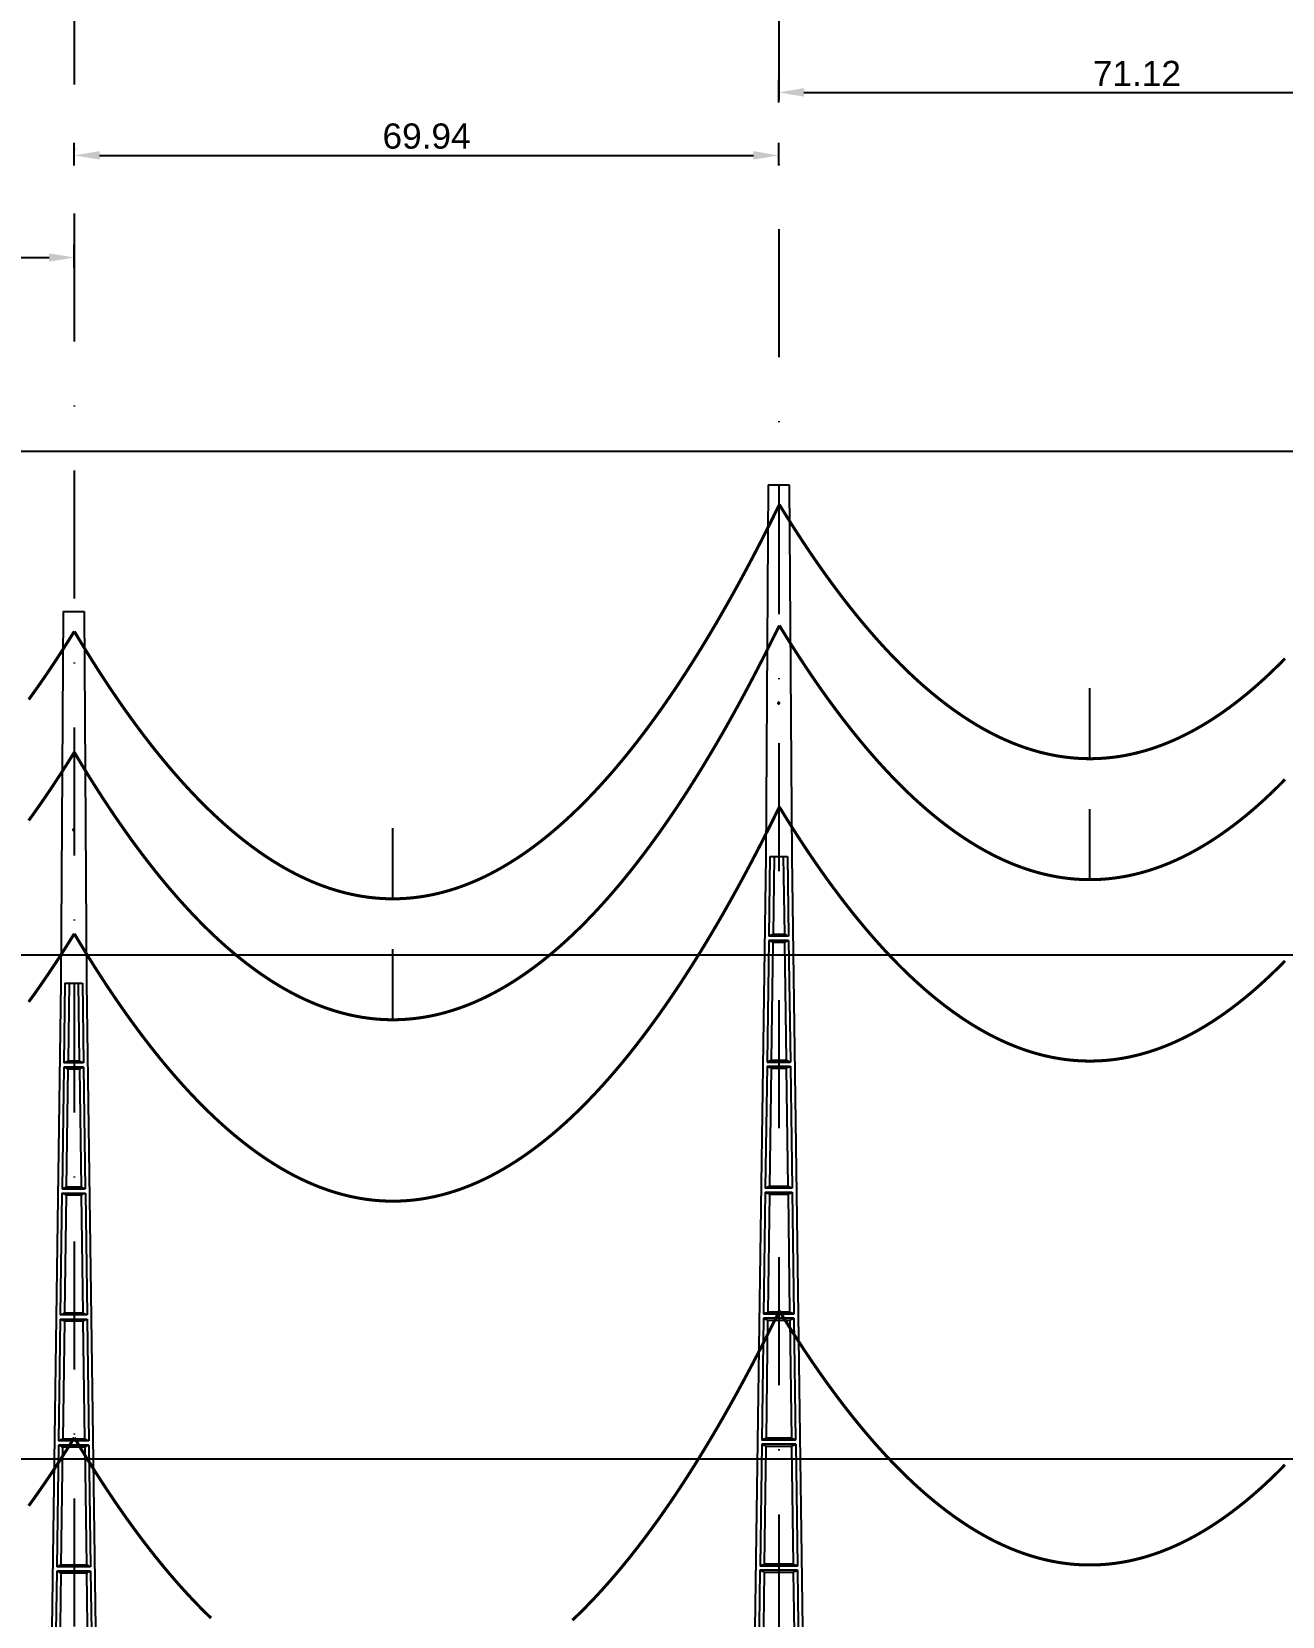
# Model space of a CAD drawing. Header units: metres. Extents: x -121 to 9872, y 3505 to 10721.
# Drawn here: x 6264.7 to 6388.8, y 6311.4 to 6468.6 of the extents above; entities that cross this region are included whole.
import ezdxf

# ---------------------------------------------------------------- set-up
doc = ezdxf.new("R2010")
doc.units = ezdxf.units.M
doc.header["$PDMODE"] = 2
doc.linetypes.add('DASHDOT', pattern=[25.4, 12.7, -6.35, 0, -6.35])
for name, color, linetype in [('CON-EOL- FO', 101, 'Continuous'), ('CON-EOL- PROJEÇÃO', 22, 'Continuous'), ('CON-EOL-CA ARBUTUS', 144, 'Continuous'), ('cotas', 7, 'Continuous'), ('GRID', 253, 'Continuous'), ('POSTE DT', 7, 'Continuous')]:
    doc.layers.add(name, color=color, linetype=linetype)
doc.styles.get("Standard").update_dxf_attribs({"font": 'arial.ttf'})
doc.dimstyles.new('ISO-25', dxfattribs={"dimtxt": 2.5, "dimasz": 2.5, "dimexe": 1.25, "dimexo": 0.625, "dimtad": 1, "dimzin": 1, "dimtxsty": 'Standard', "dimcen": 2.5, "dimaunit": 1, "dimadec": 3, "dimazin": 3, "dimtfac": 1, "dimtmove": 0, "dimatfit": 3, "dimfxlon": 1, "dimarcsym": 0})

# ---------------------------------------------------------------- blocks, each defined once
blk = doc.blocks.new('*U1')
at = {"layer": 'POSTE DT', "extrusion": (0, 1, 0)}
for p, q in [((-3.31, 378.23), (-4.05, 262)), ((-3.31, 378.23), (3.31, 378.23)), ((3.31, 378.23), (4.06, 262)), ((-4.05, 262), (-7.72, 0)), ((-4.05, 262), (-4.05, 262)), ((-2.73, 262), (-3.08, 237.05)), ((-2.73, 262), (2.75, 262)), ((-1.42, 262), (-1.77, 237.57)), ((1.43, 262), (1.77, 237.57)), ((2.75, 262), (3.1, 237.05)), ((4.06, 262), (7.72, 0)), ((-3.1, 235.74), (-3.63, 197.65)), ((3.11, 235.73), (-3.1, 235.74)), ((3.1, 237.05), (-3.08, 237.05)), ((-1.8, 235.21), (-2.32, 198.19)), ((1.8, 235.21), (2.32, 198.19)), ((3.11, 235.73), (3.65, 197.65)), ((-3.65, 196.34), (-4.19, 158.25)), ((-2.35, 195.8), (-2.87, 158.8)), ((2.35, 195.8), (2.87, 158.8)), ((3.66, 196.34), (4.2, 158.25)), ((-4.21, 156.94), (-4.74, 118.85)), ((-2.9, 156.39), (-3.42, 119.41)), ((2.91, 156.39), (3.42, 119.41)), ((4.21, 156.94), (4.75, 118.85)), ((-4.76, 117.54), (-5.29, 79.45)), ((4.77, 117.54), (-4.76, 117.54)), ((4.75, 118.85), (-4.74, 118.85)), ((-3.46, 116.98), (-3.97, 80.02)), ((3.46, 116.98), (3.98, 80.02)), ((4.77, 117.54), (5.3, 79.45)), ((5.3, 79.45), (-5.29, 79.45)), ((-5.31, 78.14), (-5.85, 40.06)), ((5.32, 78.14), (-5.31, 78.14)), ((-4.01, 77.57), (-4.53, 40.63)), ((4.01, 77.57), (4.53, 40.63)), ((5.32, 78.14), (5.85, 40.06)), ((5.85, 40.06), (-5.85, 40.06)), ((-5.86, 38.74), (-6.41, 0)), ((5.87, 38.74), (-5.86, 38.74)), ((-4.56, 38.17), (-5.1, 0)), ((4.56, 38.17), (5.1, 0)), ((5.87, 38.74), (6.41, 0)), ((-6.41, 0), (-7.72, 0)), ((-5.1, 0), (-6.41, 0)), ((5.1, 0), (-5.1, 0)), ((6.41, 0), (5.1, 0)), ((7.72, 0), (6.41, 0))]:
    blk.add_line(p, q, dxfattribs=at)
at = {"layer": 'POSTE DT', "ltscale": 3}
for points in [[(-3.65, 196.34), (3.66, 196.34)], [(-3.63, 197.65), (3.65, 197.65)], [(-4.21, 156.94), (4.21, 156.94)], [(4.2, 158.25), (-4.19, 158.25)]]:
    blk.add_lwpolyline(points, dxfattribs=at)
at = {"layer": 'POSTE DT'}
for points, knots in [([(0.25, 309.94), (0.25, 309.93), (0.25, 309.93), (0.25, 309.92), (0.25, 309.91), (0.25, 309.9), (0.25, 309.89), (0.24, 309.85), (0.22, 309.82), (0.19, 309.77), (0.16, 309.74), (0.11, 309.71), (0.08, 309.7), (0.01, 309.68), (-0.02, 309.68), (-0.08, 309.7), (-0.11, 309.71), (-0.16, 309.74), (-0.18, 309.76), (-0.21, 309.8), (-0.22, 309.82), (-0.24, 309.85), (-0.24, 309.87), (-0.25, 309.89), (-0.25, 309.9), (-0.25, 309.92), (-0.25, 309.92), (-0.25, 309.93), (-0.25, 309.94), (-0.25, 309.95), (-0.25, 309.95), (-0.25, 309.96), (-0.25, 309.97), (-0.24, 310), (-0.23, 310.02), (-0.21, 310.07), (-0.2, 310.09), (-0.15, 310.14), (-0.13, 310.15), (-0.07, 310.18), (-0.03, 310.19), (0.03, 310.19), (0.06, 310.18), (0.12, 310.16), (0.14, 310.14), (0.18, 310.11), (0.2, 310.09), (0.21, 310.06), (0.22, 310.05), (0.23, 310.04), (0.24, 310.01), (0.24, 309.99), (0.25, 309.97), (0.25, 309.96), (0.25, 309.95), (0.25, 309.94), (0.25, 309.94), (0.25, 309.94), (0.25, 309.94)], [-54.728303, -54.728303, -54.728303, -54.728303, -54.309038, -54.309038, -53.647169, -53.647169, -52.532885, -52.532885, -48.86224, -48.86224, -45.282765, -45.282765, -41.52867, -41.52867, -37.867486, -37.867486, -34.454589, -34.454589, -31.301423, -31.301423, -28.48103, -28.48103, -26.961755, -26.961755, -25.7544, -25.7544, -25.136228, -25.136228, -24.64409, -24.64409, -24.094201, -24.094201, -23.191199, -23.191199, -20.494482, -20.494482, -17.342863, -17.342863, -13.645538, -13.645538, -9.835989, -9.835989, -6.296781, -6.296781, -3.005029, -3.005029, 0, 0, 0, 1.527594, 1.527594, 3.697216, 3.697216, 4.489727, 4.489727, 5.01438, 5.01438, 5.095313, 5.095313, 5.095313, 5.095313]), ([(-3.1, 235.74), (-2.88, 235.65), (-2.67, 235.56), (-2.23, 235.39), (-2.02, 235.3), (-1.8, 235.21)], [0.055576, 0.055576, 0.055576, 0.055576, 56.767409, 56.767409, 113.50757, 113.50757, 113.50757, 113.50757]), ([(-1.77, 237.57), (-1.99, 237.49), (-2.21, 237.4), (-2.64, 237.22), (-2.86, 237.14), (-3.08, 237.05)], [0, 0, 0, 0, 56.660495, 56.660495, 113.412826, 113.412826, 113.412826, 113.412826]), ([(-1.8, 235.21), (-1.2, 235.21), (-0.6, 235.21), (0.6, 235.21), (1.2, 235.21), (1.8, 235.21)], [0, 0, 0, 0, 68.567797, 68.567797, 137.136247, 137.136247, 137.136247, 137.136247]), ([(1.77, 237.57), (1.18, 237.57), (0.59, 237.57), (-0.59, 237.57), (-1.18, 237.57), (-1.77, 237.57)], [0, 0, 0, 0, 67.306894, 67.306894, 134.614447, 134.614447, 134.614447, 134.614447]), ([(3.1, 237.05), (2.87, 237.14), (2.65, 237.23), (2.21, 237.4), (1.99, 237.49), (1.77, 237.57)], [0, 0, 0, 0, 56.738948, 56.738948, 113.38731, 113.38731, 113.38731, 113.38731]), ([(1.8, 235.21), (2.02, 235.3), (2.24, 235.38), (2.68, 235.56), (2.89, 235.65), (3.11, 235.73)], [0, 0, 0, 0, 56.845349, 56.845349, 113.599799, 113.599799, 113.599799, 113.599799]), ([(-3.65, 196.34), (-3.43, 196.25), (-3.22, 196.16), (-2.78, 195.98), (-2.57, 195.89), (-2.35, 195.8)], [0.054307, 0.054307, 0.054307, 0.054307, 63.527131, 63.527131, 127.063246, 127.063246, 127.063246, 127.063246]), ([(-2.32, 198.19), (-2.54, 198.1), (-2.76, 198.01), (-3.2, 197.83), (-3.41, 197.74), (-3.63, 197.65)], [0, 0, 0, 0, 63.412073, 63.412073, 126.777421, 126.777421, 126.777421, 126.777421]), ([(-2.35, 195.8), (-1.57, 195.8), (-0.78, 195.8), (0.79, 195.8), (1.57, 195.8), (2.35, 195.8)], [0, 0, 0, 0, 89.585713, 89.585713, 179.17191, 179.17191, 179.17191, 179.17191]), ([(2.32, 198.19), (1.55, 198.19), (0.77, 198.19), (-0.77, 198.19), (-1.55, 198.19), (-2.32, 198.19)], [0, 0, 0, 0, 88.31008, 88.31008, 176.620652, 176.620652, 176.620652, 176.620652]), ([(3.65, 197.65), (3.43, 197.74), (3.2, 197.83), (2.76, 198.01), (2.54, 198.1), (2.32, 198.19)], [0, 0, 0, 0, 63.488119, 63.488119, 126.880939, 126.880939, 126.880939, 126.880939]), ([(2.35, 195.8), (2.57, 195.89), (2.79, 195.98), (3.23, 196.16), (3.45, 196.25), (3.66, 196.34)], [0, 0, 0, 0, 63.60246, 63.60246, 127.109696, 127.109696, 127.109696, 127.109696]), ([(-2.87, 158.8), (-3.09, 158.71), (-3.31, 158.62), (-3.75, 158.43), (-3.97, 158.34), (-4.19, 158.25)], [0, 0, 0, 0, 70.301707, 70.301707, 140.590947, 140.590947, 140.590947, 140.590947]), ([(2.87, 158.8), (1.92, 158.8), (0.96, 158.8), (-0.96, 158.8), (-1.91, 158.8), (-2.87, 158.8)], [0, 0, 0, 0, 109.314454, 109.314454, 218.629264, 218.629264, 218.629264, 218.629264]), ([(4.2, 158.25), (3.98, 158.34), (3.76, 158.44), (3.31, 158.62), (3.09, 158.71), (2.87, 158.8)], [0, 0, 0, 0, 70.379198, 70.379198, 140.659718, 140.659718, 140.659718, 140.659718]), ([(-4.21, 156.94), (-3.99, 156.85), (-3.77, 156.75), (-3.34, 156.57), (-3.12, 156.48), (-2.9, 156.39)], [0.053423, 0.053423, 0.053423, 0.053423, 70.429742, 70.429742, 140.90167, 140.90167, 140.90167, 140.90167]), ([(-2.9, 156.39), (-1.94, 156.39), (-0.97, 156.39), (0.97, 156.39), (1.94, 156.39), (2.91, 156.39)], [0, 0, 0, 0, 110.60219, 110.60219, 221.20473, 221.20473, 221.20473, 221.20473]), ([(2.91, 156.39), (3.12, 156.48), (3.34, 156.57), (3.78, 156.75), (4, 156.85), (4.21, 156.94)], [0, 0, 0, 0, 70.506649, 70.506649, 140.914701, 140.914701, 140.914701, 140.914701]), ([(-3.42, 119.41), (-3.64, 119.32), (-3.86, 119.23), (-4.3, 119.04), (-4.52, 118.95), (-4.74, 118.85)], [0, 0, 0, 0, 77.299547, 77.299547, 154.618634, 154.618634, 154.618634, 154.618634]), ([(3.42, 119.41), (2.28, 119.41), (1.14, 119.41), (-1.14, 119.41), (-2.28, 119.41), (-3.42, 119.41)], [0, 0, 0, 0, 130.319901, 130.319901, 260.640046, 260.640046, 260.640046, 260.640046]), ([(4.75, 118.85), (4.53, 118.95), (4.31, 119.04), (3.87, 119.23), (3.64, 119.32), (3.42, 119.41)], [0, 0, 0, 0, 77.381597, 77.381597, 154.66183, 154.66183, 154.66183, 154.66183]), ([(-4.76, 117.54), (-4.54, 117.45), (-4.32, 117.35), (-3.89, 117.17), (-3.67, 117.07), (-3.46, 116.98)], [0.052784, 0.052784, 0.052784, 0.052784, 77.438432, 77.438432, 154.950301, 154.950301, 154.950301, 154.950301]), ([(-3.46, 116.98), (-2.3, 116.98), (-1.15, 116.98), (1.15, 116.98), (2.31, 116.98), (3.46, 116.98)], [0, 0, 0, 0, 131.617604, 131.617604, 263.235447, 263.235447, 263.235447, 263.235447]), ([(3.46, 116.98), (3.68, 117.07), (3.89, 117.17), (4.33, 117.35), (4.55, 117.45), (4.77, 117.54)], [0, 0, 0, 0, 77.520013, 77.520013, 154.938747, 154.938747, 154.938747, 154.938747]), ([(-3.97, 80.02), (-4.19, 79.93), (-4.41, 79.83), (-4.85, 79.64), (-5.07, 79.55), (-5.29, 79.45)], [0, 0, 0, 0, 84.379671, 84.379671, 168.809376, 168.809376, 168.809376, 168.809376]), ([(3.98, 80.02), (2.65, 80.02), (1.33, 80.02), (-1.32, 80.02), (-2.65, 80.02), (-3.97, 80.02)], [0, 0, 0, 0, 151.326157, 151.326157, 302.652465, 302.652465, 302.652465, 302.652465]), ([(5.3, 79.45), (5.08, 79.55), (4.86, 79.64), (4.42, 79.83), (4.2, 79.93), (3.98, 80.02)], [0, 0, 0, 0, 84.46863, 84.46863, 168.833721, 168.833721, 168.833721, 168.833721]), ([(-5.31, 78.14), (-5.09, 78.05), (-4.88, 77.95), (-4.44, 77.76), (-4.23, 77.67), (-4.01, 77.57)], [0.052308, 0.052308, 0.052308, 0.052308, 84.527725, 84.527725, 169.158824, 169.158824, 169.158824, 169.158824]), ([(-4.01, 77.57), (-2.67, 77.57), (-1.34, 77.57), (1.34, 77.57), (2.67, 77.57), (4.01, 77.57)], [0, 0, 0, 0, 152.632212, 152.632212, 305.264569, 305.264569, 305.264569, 305.264569]), ([(4.01, 77.57), (4.23, 77.67), (4.45, 77.76), (4.88, 77.95), (5.1, 78.05), (5.32, 78.14)], [0, 0, 0, 0, 84.616316, 84.616316, 169.129178, 169.129178, 169.129178, 169.129178]), ([(-4.53, 40.63), (-4.75, 40.53), (-4.97, 40.44), (-5.41, 40.25), (-5.63, 40.15), (-5.85, 40.06)], [0, 0, 0, 0, 91.523648, 91.523648, 183.126775, 183.126775, 183.126775, 183.126775]), ([(4.53, 40.63), (3.02, 40.63), (1.51, 40.63), (-1.51, 40.63), (-3.02, 40.63), (-4.53, 40.63)], [0, 0, 0, 0, 172.33304, 172.33304, 344.666151, 344.666151, 344.666151, 344.666151]), ([(5.85, 40.06), (5.63, 40.15), (5.41, 40.25), (4.97, 40.44), (4.75, 40.53), (4.53, 40.63)], [0, 0, 0, 0, 91.621326, 91.621326, 183.137324, 183.137324, 183.137324, 183.137324]), ([(-5.86, 38.74), (-5.65, 38.65), (-5.43, 38.55), (-5, 38.36), (-4.78, 38.26), (-4.56, 38.17)], [0.026524, 0.026524, 0.026524, 0.026524, 91.679563, 91.679563, 183.466041, 183.466041, 183.466041, 183.466041]), ([(-4.56, 38.17), (-3.04, 38.17), (-1.52, 38.17), (1.52, 38.17), (3.04, 38.17), (4.56, 38.17)], [0, 0, 0, 0, 173.646192, 173.646192, 347.292451, 347.292451, 347.292451, 347.292451]), ([(4.56, 38.17), (4.78, 38.26), (5, 38.36), (5.43, 38.55), (5.65, 38.65), (5.87, 38.74)], [0, 0, 0, 0, 91.776928, 91.776928, 183.448614, 183.448614, 183.448614, 183.448614])]:
    blk.add_open_spline(points, degree=3, knots=knots, dxfattribs=at)
blk = doc.blocks.new('*D389')
at = {"layer": 'cotas', "color": 0, "lineweight": -2, "transparency": 16777216}
for p, q in [((6198.91, 6445.18), (6198.91, 6447.43)), ((6268.91, 6445.18), (6268.91, 6447.43)), ((6201.41, 6446.18), (6266.41, 6446.18))]:
    blk.add_line(p, q, dxfattribs=at)
at = {"layer": 'cotas', "color": 0, "transparency": 16777216}
for points in [[(6201.41, 6446.59), (6201.41, 6445.76), (6198.91, 6446.18)], [(6266.41, 6446.59), (6266.41, 6445.76), (6268.91, 6446.18)]]:
    blk.add_solid(points, dxfattribs=at)
at = {"layer": 'Defpoints', "color": 0, "transparency": 16777216}
for p in [(6268.91, 6446.18), (6198.91, 6428.27), (6268.91, 6411.08)]:
    blk.add_point(p, dxfattribs=at)
at = {"layer": 'cotas', "color": 0, "transparency": 16777216, "insert": (6233.91, 6448.08), "char_height": 2.5, "attachment_point": 5}
blk.add_mtext('70.00', dxfattribs=at)
blk = doc.blocks.new('*D390')
at = {"layer": 'cotas', "color": 0, "lineweight": -2, "transparency": 16777216}
for p, q in [((6268.91, 6455.31), (6268.91, 6457.56)), ((6338.84, 6455.31), (6338.84, 6457.56)), ((6271.41, 6456.31), (6336.34, 6456.31))]:
    blk.add_line(p, q, dxfattribs=at)
at = {"layer": 'cotas', "color": 0, "transparency": 16777216}
for points in [[(6271.41, 6456.73), (6271.41, 6455.89), (6268.91, 6456.31)], [(6336.34, 6456.73), (6336.34, 6455.89), (6338.84, 6456.31)]]:
    blk.add_solid(points, dxfattribs=at)
at = {"layer": 'Defpoints', "color": 0, "transparency": 16777216}
for p in [(6338.84, 6456.31), (6338.84, 6434.06), (6268.91, 6411.08)]:
    blk.add_point(p, dxfattribs=at)
at = {"layer": 'cotas', "color": 0, "transparency": 16777216, "insert": (6303.88, 6458.21), "char_height": 2.5, "attachment_point": 5}
blk.add_mtext('69.94', dxfattribs=at)
blk = doc.blocks.new('*D391')
at = {"layer": 'cotas', "color": 0, "lineweight": -2, "transparency": 16777216}
for p, q in [((6338.84, 6461.56), (6338.84, 6463.81)), ((6409.97, 6461.56), (6409.97, 6463.81)), ((6341.34, 6462.56), (6407.47, 6462.56))]:
    blk.add_line(p, q, dxfattribs=at)
at = {"layer": 'cotas', "color": 0, "transparency": 16777216}
for points in [[(6341.34, 6462.98), (6341.34, 6462.14), (6338.84, 6462.56)], [(6407.47, 6462.98), (6407.47, 6462.14), (6409.97, 6462.56)]]:
    blk.add_solid(points, dxfattribs=at)
at = {"layer": 'Defpoints', "color": 0, "transparency": 16777216}
for p in [(6409.97, 6462.56), (6409.97, 6441.45), (6338.84, 6434.06)]:
    blk.add_point(p, dxfattribs=at)
at = {"layer": 'cotas', "color": 0, "transparency": 16777216, "insert": (6374.41, 6464.44), "char_height": 2.5, "attachment_point": 5}
blk.add_mtext('71.12', dxfattribs=at)

msp = doc.modelspace()

# ---------------------------------------------------------------- linework, layer by layer
at = {"layer": 'CON-EOL- FO', "const_width": 0.3}
for points in [[(6268.908, 6379.083), (6269.257, 6378.501), (6269.605, 6377.925), (6269.953, 6377.355), (6270.301, 6376.792), (6270.65, 6376.235), (6270.998, 6375.685), (6271.346, 6375.142), (6271.694, 6374.605), (6272.043, 6374.074), (6272.391, 6373.55), (6272.739, 6373.033), (6273.087, 6372.522), (6273.436, 6372.017), (6273.784, 6371.519), (6274.132, 6371.027), (6274.48, 6370.542), (6274.829, 6370.064), (6275.177, 6369.592), (6275.525, 6369.126), (6275.874, 6368.667), (6276.222, 6368.214), (6276.57, 6367.768), (6276.918, 6367.328), (6277.267, 6366.895), (6277.615, 6366.468), (6277.963, 6366.047), (6278.311, 6365.634), (6278.66, 6365.226), (6279.008, 6364.825), (6279.356, 6364.431), (6279.704, 6364.043), (6280.053, 6363.661), (6280.401, 6363.286), (6280.749, 6362.917), (6281.097, 6362.555), (6281.446, 6362.199), (6281.794, 6361.85), (6282.142, 6361.507), (6282.49, 6361.171), (6282.839, 6360.841), (6283.187, 6360.517), (6283.535, 6360.2), (6283.883, 6359.89), (6284.232, 6359.585), (6284.58, 6359.288), (6284.928, 6358.996), (6285.276, 6358.712), (6285.625, 6358.433), (6285.973, 6358.161), (6286.321, 6357.896), (6286.67, 6357.637), (6287.018, 6357.384), (6287.366, 6357.138), (6287.714, 6356.898), (6288.063, 6356.665), (6288.411, 6356.438), (6288.759, 6356.218), (6289.107, 6356.004), (6289.456, 6355.796), (6289.804, 6355.595), (6290.152, 6355.4), (6290.5, 6355.212), (6290.849, 6355.03), (6291.197, 6354.855), (6291.545, 6354.686), (6291.893, 6354.523), (6292.242, 6354.367), (6292.59, 6354.217), (6292.938, 6354.074), (6293.286, 6353.937), (6293.635, 6353.807), (6293.983, 6353.683), (6294.331, 6353.565), (6294.679, 6353.454), (6295.028, 6353.349), (6295.376, 6353.251), (6295.724, 6353.159), (6296.073, 6353.073), (6296.421, 6352.994), (6296.769, 6352.922), (6297.117, 6352.856), (6297.466, 6352.796), (6297.814, 6352.742), (6298.162, 6352.695), (6298.51, 6352.655), (6298.859, 6352.621), (6299.207, 6352.593), (6299.555, 6352.572), (6299.903, 6352.557), (6300.252, 6352.549), (6300.6, 6352.547), (6300.948, 6352.551), (6301.296, 6352.562), (6301.645, 6352.579), (6301.993, 6352.603), (6302.341, 6352.633), (6302.689, 6352.67), (6303.038, 6352.713), (6303.386, 6352.762), (6303.734, 6352.818), (6304.082, 6352.88), (6304.431, 6352.949), (6304.779, 6353.024), (6305.127, 6353.105), (6305.475, 6353.193), (6305.824, 6353.288), (6306.172, 6353.388), (6306.52, 6353.496), (6306.869, 6353.609), (6307.217, 6353.729), (6307.565, 6353.856), (6307.913, 6353.989), (6308.262, 6354.128), (6308.61, 6354.274), (6308.958, 6354.426), (6309.306, 6354.584), (6309.655, 6354.749), (6310.003, 6354.921), (6310.351, 6355.099), (6310.699, 6355.283), (6311.048, 6355.474), (6311.396, 6355.671), (6311.744, 6355.875), (6312.092, 6356.085), (6312.441, 6356.301), (6312.789, 6356.524), (6313.137, 6356.753), (6313.485, 6356.989), (6313.834, 6357.231), (6314.182, 6357.48), (6314.53, 6357.735), (6314.878, 6357.997), (6315.227, 6358.265), (6315.575, 6358.539), (6315.923, 6358.82), (6316.272, 6359.107), (6316.62, 6359.401), (6316.968, 6359.701), (6317.316, 6360.008), (6317.665, 6360.321), (6318.013, 6360.64), (6318.361, 6360.966), (6318.709, 6361.299), (6319.058, 6361.637), (6319.406, 6361.983), (6319.754, 6362.334), (6320.102, 6362.693), (6320.451, 6363.057), (6320.799, 6363.429), (6321.147, 6363.806), (6321.495, 6364.19), (6321.844, 6364.581), (6322.192, 6364.978), (6322.54, 6365.381), (6322.888, 6365.791), (6323.237, 6366.207), (6323.585, 6366.63), (6323.933, 6367.059), (6324.281, 6367.495), (6324.63, 6367.938), (6324.978, 6368.386), (6325.326, 6368.841), (6325.674, 6369.303), (6326.023, 6369.771), (6326.371, 6370.246), (6326.719, 6370.727), (6327.068, 6371.215), (6327.416, 6371.709), (6327.764, 6372.209), (6328.112, 6372.716), (6328.461, 6373.23), (6328.809, 6373.75), (6329.157, 6374.276), (6329.505, 6374.809), (6329.854, 6375.349), (6330.202, 6375.895), (6330.55, 6376.447), (6330.898, 6377.006), (6331.247, 6377.572), (6331.595, 6378.144), (6331.943, 6378.723), (6332.291, 6379.308), (6332.64, 6379.899), (6332.988, 6380.497), (6333.336, 6381.102), (6333.684, 6381.713), (6334.033, 6382.331), (6334.381, 6382.955), (6334.729, 6383.585), (6335.077, 6384.223), (6335.426, 6384.866), (6335.774, 6385.517), (6336.122, 6386.173), (6336.471, 6386.837), (6336.819, 6387.507), (6337.167, 6388.183), (6337.515, 6388.866), (6337.864, 6389.555), (6338.212, 6390.251), (6338.56, 6390.954), (6338.908, 6391.663)], [(6338.908, 6391.663), (6339.262, 6391.087), (6339.615, 6390.517), (6339.969, 6389.955), (6340.322, 6389.398), (6340.676, 6388.849), (6341.03, 6388.306), (6341.383, 6387.77), (6341.737, 6387.241), (6342.09, 6386.718), (6342.444, 6386.202), (6342.797, 6385.693), (6343.151, 6385.19), (6343.504, 6384.694), (6343.858, 6384.205), (6344.211, 6383.723), (6344.565, 6383.247), (6344.918, 6382.777), (6345.272, 6382.315), (6345.625, 6381.859), (6345.979, 6381.41), (6346.333, 6380.967), (6346.686, 6380.531), (6347.04, 6380.102), (6347.393, 6379.68), (6347.747, 6379.264), (6348.1, 6378.855), (6348.454, 6378.452), (6348.807, 6378.056), (6349.161, 6377.667), (6349.514, 6377.284), (6349.868, 6376.909), (6350.221, 6376.539), (6350.575, 6376.177), (6350.928, 6375.821), (6351.282, 6375.471), (6351.635, 6375.129), (6351.989, 6374.793), (6352.343, 6374.463), (6352.696, 6374.141), (6353.05, 6373.825), (6353.403, 6373.515), (6353.757, 6373.212), (6354.11, 6372.916), (6354.464, 6372.627), (6354.817, 6372.344), (6355.171, 6372.068), (6355.524, 6371.798), (6355.878, 6371.535), (6356.231, 6371.279), (6356.585, 6371.029), (6356.938, 6370.786), (6357.292, 6370.55), (6357.646, 6370.32), (6357.999, 6370.097), (6358.353, 6369.88), (6358.706, 6369.67), (6359.06, 6369.467), (6359.413, 6369.27), (6359.767, 6369.08), (6360.12, 6368.897), (6360.474, 6368.72), (6360.827, 6368.55), (6361.181, 6368.386), (6361.534, 6368.229), (6361.888, 6368.079), (6362.241, 6367.936), (6362.595, 6367.799), (6362.949, 6367.668), (6363.302, 6367.544), (6363.656, 6367.427), (6364.009, 6367.317), (6364.363, 6367.213), (6364.716, 6367.115), (6365.07, 6367.025), (6365.423, 6366.941), (6365.777, 6366.863), (6366.13, 6366.792), (6366.484, 6366.728), (6366.837, 6366.67), (6367.191, 6366.62), (6367.544, 6366.575), (6367.898, 6366.537), (6368.252, 6366.506), (6368.605, 6366.482), (6368.959, 6366.464), (6369.312, 6366.453), (6369.666, 6366.448), (6370.019, 6366.45), (6370.373, 6366.458), (6370.726, 6366.474), (6371.08, 6366.495), (6371.433, 6366.524), (6371.787, 6366.559), (6372.14, 6366.601), (6372.494, 6366.649), (6372.847, 6366.704), (6373.201, 6366.765), (6373.554, 6366.833), (6373.908, 6366.908), (6374.262, 6366.99), (6374.615, 6367.078), (6374.969, 6367.172), (6375.322, 6367.273), (6375.676, 6367.381), (6376.029, 6367.496), (6376.383, 6367.617), (6376.736, 6367.744), (6377.09, 6367.879), (6377.443, 6368.02), (6377.797, 6368.167), (6378.15, 6368.322), (6378.504, 6368.482), (6378.857, 6368.65), (6379.211, 6368.824), (6379.565, 6369.005), (6379.918, 6369.192), (6380.272, 6369.386), (6380.625, 6369.586), (6380.979, 6369.794), (6381.332, 6370.007), (6381.686, 6370.228), (6382.039, 6370.455), (6382.393, 6370.689), (6382.746, 6370.929), (6383.1, 6371.176), (6383.453, 6371.43), (6383.807, 6371.69), (6384.16, 6371.957), (6384.514, 6372.23), (6384.868, 6372.511), (6385.221, 6372.797), (6385.575, 6373.091), (6385.928, 6373.391), (6386.282, 6373.698), (6386.635, 6374.011), (6386.989, 6374.331), (6387.342, 6374.658), (6387.696, 6374.991), (6388.049, 6375.331), (6388.403, 6375.677), (6388.756, 6376.031), (6389.11, 6376.391)], [(6264.381, 6372.317), (6264.729, 6372.798), (6265.077, 6373.286), (6265.426, 6373.781), (6265.774, 6374.282), (6266.122, 6374.789), (6266.471, 6375.303), (6266.819, 6375.824), (6267.167, 6376.351), (6267.515, 6376.884), (6267.864, 6377.424), (6268.212, 6377.971), (6268.56, 6378.524), (6268.908, 6379.083)]]:
    msp.add_lwpolyline(points, dxfattribs=at)
at = {"layer": 'CON-EOL- PROJEÇÃO', "lineweight": 30, "const_width": 0.3}
for points in [[(6318.361, 6310.966), (6318.709, 6311.299), (6319.058, 6311.637), (6319.406, 6311.983), (6319.754, 6312.334), (6320.102, 6312.693), (6320.451, 6313.057), (6320.799, 6313.429), (6321.147, 6313.806), (6321.495, 6314.19), (6321.844, 6314.581), (6322.192, 6314.978), (6322.54, 6315.381), (6322.888, 6315.791), (6323.237, 6316.207), (6323.585, 6316.63), (6323.933, 6317.059), (6324.281, 6317.495), (6324.63, 6317.938), (6324.978, 6318.386), (6325.326, 6318.841), (6325.674, 6319.303), (6326.023, 6319.771), (6326.371, 6320.246), (6326.719, 6320.727), (6327.068, 6321.215), (6327.416, 6321.709), (6327.764, 6322.209), (6328.112, 6322.716), (6328.461, 6323.23), (6328.809, 6323.75), (6329.157, 6324.276), (6329.505, 6324.809), (6329.854, 6325.349), (6330.202, 6325.895), (6330.55, 6326.447), (6330.898, 6327.006), (6331.247, 6327.572), (6331.595, 6328.144), (6331.943, 6328.723), (6332.291, 6329.308), (6332.64, 6329.899), (6332.988, 6330.497), (6333.336, 6331.102), (6333.684, 6331.713), (6334.033, 6332.331), (6334.381, 6332.955), (6334.729, 6333.585), (6335.077, 6334.223), (6335.426, 6334.866), (6335.774, 6335.517), (6336.122, 6336.173), (6336.471, 6336.837), (6336.819, 6337.507), (6337.167, 6338.183), (6337.515, 6338.866), (6337.864, 6339.555), (6338.212, 6340.251), (6338.56, 6340.954), (6338.908, 6341.663)], [(6338.908, 6341.663), (6339.262, 6341.087), (6339.615, 6340.517), (6339.969, 6339.955), (6340.322, 6339.398), (6340.676, 6338.849), (6341.03, 6338.306), (6341.383, 6337.77), (6341.737, 6337.241), (6342.09, 6336.718), (6342.444, 6336.202), (6342.797, 6335.693), (6343.151, 6335.19), (6343.504, 6334.694), (6343.858, 6334.205), (6344.211, 6333.723), (6344.565, 6333.247), (6344.918, 6332.777), (6345.272, 6332.315), (6345.625, 6331.859), (6345.979, 6331.41), (6346.333, 6330.967), (6346.686, 6330.531), (6347.04, 6330.102), (6347.393, 6329.68), (6347.747, 6329.264), (6348.1, 6328.855), (6348.454, 6328.452), (6348.807, 6328.056), (6349.161, 6327.667), (6349.514, 6327.284), (6349.868, 6326.909), (6350.221, 6326.539), (6350.575, 6326.177), (6350.928, 6325.821), (6351.282, 6325.471), (6351.635, 6325.129), (6351.989, 6324.793), (6352.343, 6324.463), (6352.696, 6324.141), (6353.05, 6323.825), (6353.403, 6323.515), (6353.757, 6323.212), (6354.11, 6322.916), (6354.464, 6322.627), (6354.817, 6322.344), (6355.171, 6322.068), (6355.524, 6321.798), (6355.878, 6321.535), (6356.231, 6321.279), (6356.585, 6321.029), (6356.938, 6320.786), (6357.292, 6320.55), (6357.646, 6320.32), (6357.999, 6320.097), (6358.353, 6319.88), (6358.706, 6319.67), (6359.06, 6319.467), (6359.413, 6319.27), (6359.767, 6319.08), (6360.12, 6318.897), (6360.474, 6318.72), (6360.827, 6318.55), (6361.181, 6318.386), (6361.534, 6318.229), (6361.888, 6318.079), (6362.241, 6317.936), (6362.595, 6317.798), (6362.949, 6317.668), (6363.302, 6317.544), (6363.656, 6317.427), (6364.009, 6317.317), (6364.363, 6317.213), (6364.716, 6317.115), (6365.07, 6317.025), (6365.423, 6316.941), (6365.777, 6316.863), (6366.13, 6316.792), (6366.484, 6316.728), (6366.837, 6316.67), (6367.191, 6316.62), (6367.544, 6316.575), (6367.898, 6316.537), (6368.252, 6316.506), (6368.605, 6316.482), (6368.959, 6316.464), (6369.312, 6316.453), (6369.666, 6316.448), (6370.019, 6316.45), (6370.373, 6316.458), (6370.726, 6316.474), (6371.08, 6316.495), (6371.433, 6316.524), (6371.787, 6316.559), (6372.14, 6316.601), (6372.494, 6316.649), (6372.847, 6316.704), (6373.201, 6316.765), (6373.554, 6316.833), (6373.908, 6316.908), (6374.262, 6316.99), (6374.615, 6317.078), (6374.969, 6317.172), (6375.322, 6317.273), (6375.676, 6317.381), (6376.029, 6317.496), (6376.383, 6317.617), (6376.736, 6317.744), (6377.09, 6317.879), (6377.443, 6318.02), (6377.797, 6318.167), (6378.15, 6318.322), (6378.504, 6318.482), (6378.857, 6318.65), (6379.211, 6318.824), (6379.565, 6319.005), (6379.918, 6319.192), (6380.272, 6319.386), (6380.625, 6319.586), (6380.979, 6319.794), (6381.332, 6320.007), (6381.686, 6320.228), (6382.039, 6320.455), (6382.393, 6320.689), (6382.746, 6320.929), (6383.1, 6321.176), (6383.453, 6321.43), (6383.807, 6321.69), (6384.16, 6321.957), (6384.514, 6322.23), (6384.868, 6322.51), (6385.221, 6322.797), (6385.575, 6323.091), (6385.928, 6323.391), (6386.282, 6323.698), (6386.635, 6324.011), (6386.989, 6324.331), (6387.342, 6324.658), (6387.696, 6324.991), (6388.049, 6325.331), (6388.403, 6325.677), (6388.756, 6326.031), (6389.11, 6326.391)], [(6264.381, 6322.317), (6264.729, 6322.798), (6265.077, 6323.286), (6265.426, 6323.781), (6265.774, 6324.282), (6266.122, 6324.789), (6266.471, 6325.303), (6266.819, 6325.824), (6267.167, 6326.351), (6267.515, 6326.884), (6267.864, 6327.424), (6268.212, 6327.971), (6268.56, 6328.524), (6268.908, 6329.083)], [(6268.908, 6329.083), (6269.257, 6328.501), (6269.605, 6327.925), (6269.953, 6327.355), (6270.301, 6326.792), (6270.65, 6326.235), (6270.998, 6325.685), (6271.346, 6325.142), (6271.694, 6324.605), (6272.043, 6324.074), (6272.391, 6323.55), (6272.739, 6323.033), (6273.087, 6322.522), (6273.436, 6322.017), (6273.784, 6321.519), (6274.132, 6321.027), (6274.48, 6320.542), (6274.829, 6320.064), (6275.177, 6319.592), (6275.525, 6319.126), (6275.874, 6318.667), (6276.222, 6318.214), (6276.57, 6317.768), (6276.918, 6317.328), (6277.267, 6316.895), (6277.615, 6316.468), (6277.963, 6316.047), (6278.311, 6315.634), (6278.66, 6315.226), (6279.008, 6314.825), (6279.356, 6314.431), (6279.704, 6314.043), (6280.053, 6313.661), (6280.401, 6313.286), (6280.749, 6312.917), (6281.097, 6312.555), (6281.446, 6312.199), (6281.794, 6311.85), (6282.142, 6311.507), (6282.49, 6311.171)]]:
    msp.add_lwpolyline(points, dxfattribs=at)
at = {"layer": 'CON-EOL-CA ARBUTUS'}
for p, q in [((6369.738, 6396.448), (6369.738, 6403.448)), ((6369.738, 6384.448), (6369.738, 6391.448)), ((6300.533, 6382.547), (6300.533, 6389.547)), ((6300.533, 6370.547), (6300.533, 6377.547))]:
    msp.add_line(p, q, dxfattribs=at)
at = {"layer": 'CON-EOL-CA ARBUTUS', "const_width": 0.3}
for points in [[(6268.908, 6409.083), (6269.257, 6408.501), (6269.605, 6407.925), (6269.953, 6407.355), (6270.301, 6406.792), (6270.65, 6406.235), (6270.998, 6405.685), (6271.346, 6405.142), (6271.694, 6404.605), (6272.043, 6404.074), (6272.391, 6403.55), (6272.739, 6403.033), (6273.087, 6402.522), (6273.436, 6402.017), (6273.784, 6401.519), (6274.132, 6401.027), (6274.48, 6400.542), (6274.829, 6400.064), (6275.177, 6399.592), (6275.525, 6399.126), (6275.874, 6398.667), (6276.222, 6398.214), (6276.57, 6397.768), (6276.918, 6397.328), (6277.267, 6396.895), (6277.615, 6396.468), (6277.963, 6396.047), (6278.311, 6395.634), (6278.66, 6395.226), (6279.008, 6394.825), (6279.356, 6394.431), (6279.704, 6394.043), (6280.053, 6393.661), (6280.401, 6393.286), (6280.749, 6392.917), (6281.097, 6392.555), (6281.446, 6392.199), (6281.794, 6391.85), (6282.142, 6391.507), (6282.49, 6391.171), (6282.839, 6390.841), (6283.187, 6390.517), (6283.535, 6390.2), (6283.883, 6389.89), (6284.232, 6389.585), (6284.58, 6389.288), (6284.928, 6388.996), (6285.276, 6388.712), (6285.625, 6388.433), (6285.973, 6388.161), (6286.321, 6387.896), (6286.67, 6387.637), (6287.018, 6387.384), (6287.366, 6387.138), (6287.714, 6386.898), (6288.063, 6386.665), (6288.411, 6386.438), (6288.759, 6386.218), (6289.107, 6386.004), (6289.456, 6385.796), (6289.804, 6385.595), (6290.152, 6385.4), (6290.5, 6385.212), (6290.849, 6385.03), (6291.197, 6384.855), (6291.545, 6384.686), (6291.893, 6384.523), (6292.242, 6384.367), (6292.59, 6384.217), (6292.938, 6384.074), (6293.286, 6383.937), (6293.635, 6383.807), (6293.983, 6383.683), (6294.331, 6383.565), (6294.679, 6383.454), (6295.028, 6383.349), (6295.376, 6383.251), (6295.724, 6383.159), (6296.073, 6383.073), (6296.421, 6382.994), (6296.769, 6382.922), (6297.117, 6382.856), (6297.466, 6382.796), (6297.814, 6382.742), (6298.162, 6382.695), (6298.51, 6382.655), (6298.859, 6382.621), (6299.207, 6382.593), (6299.555, 6382.572), (6299.903, 6382.557), (6300.252, 6382.549), (6300.6, 6382.547), (6300.948, 6382.551), (6301.296, 6382.562), (6301.645, 6382.579), (6301.993, 6382.603), (6302.341, 6382.633), (6302.689, 6382.67), (6303.038, 6382.713), (6303.386, 6382.762), (6303.734, 6382.818), (6304.082, 6382.88), (6304.431, 6382.949), (6304.779, 6383.024), (6305.127, 6383.105), (6305.475, 6383.193), (6305.824, 6383.288), (6306.172, 6383.388), (6306.52, 6383.496), (6306.869, 6383.609), (6307.217, 6383.729), (6307.565, 6383.856), (6307.913, 6383.989), (6308.262, 6384.128), (6308.61, 6384.274), (6308.958, 6384.426), (6309.306, 6384.584), (6309.655, 6384.749), (6310.003, 6384.921), (6310.351, 6385.099), (6310.699, 6385.283), (6311.048, 6385.474), (6311.396, 6385.671), (6311.744, 6385.875), (6312.092, 6386.085), (6312.441, 6386.301), (6312.789, 6386.524), (6313.137, 6386.753), (6313.485, 6386.989), (6313.834, 6387.231), (6314.182, 6387.48), (6314.53, 6387.735), (6314.878, 6387.997), (6315.227, 6388.265), (6315.575, 6388.539), (6315.923, 6388.82), (6316.272, 6389.107), (6316.62, 6389.401), (6316.968, 6389.701), (6317.316, 6390.008), (6317.665, 6390.321), (6318.013, 6390.64), (6318.361, 6390.966), (6318.709, 6391.299), (6319.058, 6391.637), (6319.406, 6391.983), (6319.754, 6392.334), (6320.102, 6392.693), (6320.451, 6393.057), (6320.799, 6393.429), (6321.147, 6393.806), (6321.495, 6394.19), (6321.844, 6394.581), (6322.192, 6394.978), (6322.54, 6395.381), (6322.888, 6395.791), (6323.237, 6396.207), (6323.585, 6396.63), (6323.933, 6397.059), (6324.281, 6397.495), (6324.63, 6397.938), (6324.978, 6398.386), (6325.326, 6398.841), (6325.674, 6399.303), (6326.023, 6399.771), (6326.371, 6400.246), (6326.719, 6400.727), (6327.068, 6401.215), (6327.416, 6401.709), (6327.764, 6402.209), (6328.112, 6402.716), (6328.461, 6403.23), (6328.809, 6403.75), (6329.157, 6404.276), (6329.505, 6404.809), (6329.854, 6405.349), (6330.202, 6405.895), (6330.55, 6406.447), (6330.898, 6407.006), (6331.247, 6407.572), (6331.595, 6408.144), (6331.943, 6408.723), (6332.291, 6409.308), (6332.64, 6409.899), (6332.988, 6410.497), (6333.336, 6411.102), (6333.684, 6411.713), (6334.033, 6412.331), (6334.381, 6412.955), (6334.729, 6413.585), (6335.077, 6414.223), (6335.426, 6414.866), (6335.774, 6415.517), (6336.122, 6416.173), (6336.471, 6416.837), (6336.819, 6417.507), (6337.167, 6418.183), (6337.515, 6418.866), (6337.864, 6419.555), (6338.212, 6420.251), (6338.56, 6420.954), (6338.908, 6421.663)], [(6338.908, 6421.663), (6339.262, 6421.087), (6339.615, 6420.517), (6339.969, 6419.955), (6340.322, 6419.398), (6340.676, 6418.849), (6341.03, 6418.306), (6341.383, 6417.77), (6341.737, 6417.241), (6342.09, 6416.718), (6342.444, 6416.202), (6342.797, 6415.693), (6343.151, 6415.19), (6343.504, 6414.694), (6343.858, 6414.205), (6344.211, 6413.723), (6344.565, 6413.247), (6344.918, 6412.777), (6345.272, 6412.315), (6345.625, 6411.859), (6345.979, 6411.41), (6346.333, 6410.967), (6346.686, 6410.531), (6347.04, 6410.102), (6347.393, 6409.68), (6347.747, 6409.264), (6348.1, 6408.855), (6348.454, 6408.452), (6348.807, 6408.056), (6349.161, 6407.667), (6349.514, 6407.284), (6349.868, 6406.909), (6350.221, 6406.539), (6350.575, 6406.177), (6350.928, 6405.821), (6351.282, 6405.471), (6351.635, 6405.129), (6351.989, 6404.793), (6352.343, 6404.463), (6352.696, 6404.141), (6353.05, 6403.825), (6353.403, 6403.515), (6353.757, 6403.212), (6354.11, 6402.916), (6354.464, 6402.627), (6354.817, 6402.344), (6355.171, 6402.068), (6355.524, 6401.798), (6355.878, 6401.535), (6356.231, 6401.279), (6356.585, 6401.029), (6356.938, 6400.786), (6357.292, 6400.55), (6357.646, 6400.32), (6357.999, 6400.097), (6358.353, 6399.88), (6358.706, 6399.67), (6359.06, 6399.467), (6359.413, 6399.27), (6359.767, 6399.08), (6360.12, 6398.897), (6360.474, 6398.72), (6360.827, 6398.55), (6361.181, 6398.386), (6361.534, 6398.229), (6361.888, 6398.079), (6362.241, 6397.936), (6362.595, 6397.798), (6362.949, 6397.668), (6363.302, 6397.544), (6363.656, 6397.427), (6364.009, 6397.317), (6364.363, 6397.213), (6364.716, 6397.115), (6365.07, 6397.025), (6365.423, 6396.941), (6365.777, 6396.863), (6366.13, 6396.792), (6366.484, 6396.728), (6366.837, 6396.67), (6367.191, 6396.62), (6367.544, 6396.575), (6367.898, 6396.537), (6368.252, 6396.506), (6368.605, 6396.482), (6368.959, 6396.464), (6369.312, 6396.453), (6369.666, 6396.448), (6370.019, 6396.45), (6370.373, 6396.458), (6370.726, 6396.474), (6371.08, 6396.495), (6371.433, 6396.524), (6371.787, 6396.559), (6372.14, 6396.601), (6372.494, 6396.649), (6372.847, 6396.704), (6373.201, 6396.765), (6373.554, 6396.833), (6373.908, 6396.908), (6374.262, 6396.99), (6374.615, 6397.078), (6374.969, 6397.172), (6375.322, 6397.273), (6375.676, 6397.381), (6376.029, 6397.496), (6376.383, 6397.617), (6376.736, 6397.744), (6377.09, 6397.879), (6377.443, 6398.02), (6377.797, 6398.167), (6378.15, 6398.322), (6378.504, 6398.482), (6378.857, 6398.65), (6379.211, 6398.824), (6379.565, 6399.005), (6379.918, 6399.192), (6380.272, 6399.386), (6380.625, 6399.586), (6380.979, 6399.794), (6381.332, 6400.007), (6381.686, 6400.228), (6382.039, 6400.455), (6382.393, 6400.689), (6382.746, 6400.929), (6383.1, 6401.176), (6383.453, 6401.43), (6383.807, 6401.69), (6384.16, 6401.957), (6384.514, 6402.23), (6384.868, 6402.51), (6385.221, 6402.797), (6385.575, 6403.091), (6385.928, 6403.391), (6386.282, 6403.698), (6386.635, 6404.011), (6386.989, 6404.331), (6387.342, 6404.658), (6387.696, 6404.991), (6388.049, 6405.331), (6388.403, 6405.677), (6388.756, 6406.031), (6389.11, 6406.391)], [(6264.381, 6402.317), (6264.729, 6402.798), (6265.077, 6403.286), (6265.426, 6403.781), (6265.774, 6404.282), (6266.122, 6404.789), (6266.471, 6405.303), (6266.819, 6405.824), (6267.167, 6406.351), (6267.515, 6406.884), (6267.864, 6407.424), (6268.212, 6407.971), (6268.56, 6408.524), (6268.908, 6409.083)], [(6268.908, 6397.083), (6269.257, 6396.501), (6269.605, 6395.925), (6269.953, 6395.355), (6270.301, 6394.792), (6270.65, 6394.235), (6270.998, 6393.685), (6271.346, 6393.142), (6271.694, 6392.605), (6272.043, 6392.074), (6272.391, 6391.55), (6272.739, 6391.033), (6273.087, 6390.522), (6273.436, 6390.017), (6273.784, 6389.519), (6274.132, 6389.027), (6274.48, 6388.542), (6274.829, 6388.064), (6275.177, 6387.592), (6275.525, 6387.126), (6275.874, 6386.667), (6276.222, 6386.214), (6276.57, 6385.768), (6276.918, 6385.328), (6277.267, 6384.895), (6277.615, 6384.468), (6277.963, 6384.047), (6278.311, 6383.634), (6278.66, 6383.226), (6279.008, 6382.825), (6279.356, 6382.431), (6279.704, 6382.043), (6280.053, 6381.661), (6280.401, 6381.286), (6280.749, 6380.917), (6281.097, 6380.555), (6281.446, 6380.199), (6281.794, 6379.85), (6282.142, 6379.507), (6282.49, 6379.171), (6282.839, 6378.841), (6283.187, 6378.517), (6283.535, 6378.2), (6283.883, 6377.89), (6284.232, 6377.585), (6284.58, 6377.288), (6284.928, 6376.996), (6285.276, 6376.712), (6285.625, 6376.433), (6285.973, 6376.161), (6286.321, 6375.896), (6286.67, 6375.637), (6287.018, 6375.384), (6287.366, 6375.138), (6287.714, 6374.898), (6288.063, 6374.665), (6288.411, 6374.438), (6288.759, 6374.218), (6289.107, 6374.004), (6289.456, 6373.796), (6289.804, 6373.595), (6290.152, 6373.4), (6290.5, 6373.212), (6290.849, 6373.03), (6291.197, 6372.855), (6291.545, 6372.686), (6291.893, 6372.523), (6292.242, 6372.367), (6292.59, 6372.217), (6292.938, 6372.074), (6293.286, 6371.937), (6293.635, 6371.807), (6293.983, 6371.683), (6294.331, 6371.565), (6294.679, 6371.454), (6295.028, 6371.349), (6295.376, 6371.251), (6295.724, 6371.159), (6296.073, 6371.073), (6296.421, 6370.994), (6296.769, 6370.922), (6297.117, 6370.856), (6297.466, 6370.796), (6297.814, 6370.742), (6298.162, 6370.695), (6298.51, 6370.655), (6298.859, 6370.621), (6299.207, 6370.593), (6299.555, 6370.572), (6299.903, 6370.557), (6300.252, 6370.549), (6300.6, 6370.547), (6300.948, 6370.551), (6301.296, 6370.562), (6301.645, 6370.579), (6301.993, 6370.603), (6302.341, 6370.633), (6302.689, 6370.67), (6303.038, 6370.713), (6303.386, 6370.762), (6303.734, 6370.818), (6304.082, 6370.88), (6304.431, 6370.949), (6304.779, 6371.024), (6305.127, 6371.105), (6305.475, 6371.193), (6305.824, 6371.288), (6306.172, 6371.388), (6306.52, 6371.496), (6306.869, 6371.609), (6307.217, 6371.729), (6307.565, 6371.856), (6307.913, 6371.989), (6308.262, 6372.128), (6308.61, 6372.274), (6308.958, 6372.426), (6309.306, 6372.584), (6309.655, 6372.749), (6310.003, 6372.921), (6310.351, 6373.099), (6310.699, 6373.283), (6311.048, 6373.474), (6311.396, 6373.671), (6311.744, 6373.875), (6312.092, 6374.085), (6312.441, 6374.301), (6312.789, 6374.524), (6313.137, 6374.753), (6313.485, 6374.989), (6313.834, 6375.231), (6314.182, 6375.48), (6314.53, 6375.735), (6314.878, 6375.997), (6315.227, 6376.265), (6315.575, 6376.539), (6315.923, 6376.82), (6316.272, 6377.107), (6316.62, 6377.401), (6316.968, 6377.701), (6317.316, 6378.008), (6317.665, 6378.321), (6318.013, 6378.64), (6318.361, 6378.966), (6318.709, 6379.299), (6319.058, 6379.637), (6319.406, 6379.983), (6319.754, 6380.334), (6320.102, 6380.693), (6320.451, 6381.057), (6320.799, 6381.429), (6321.147, 6381.806), (6321.495, 6382.19), (6321.844, 6382.581), (6322.192, 6382.978), (6322.54, 6383.381), (6322.888, 6383.791), (6323.237, 6384.207), (6323.585, 6384.63), (6323.933, 6385.059), (6324.281, 6385.495), (6324.63, 6385.938), (6324.978, 6386.386), (6325.326, 6386.841), (6325.674, 6387.303), (6326.023, 6387.771), (6326.371, 6388.246), (6326.719, 6388.727), (6327.068, 6389.215), (6327.416, 6389.709), (6327.764, 6390.209), (6328.112, 6390.716), (6328.461, 6391.23), (6328.809, 6391.75), (6329.157, 6392.276), (6329.505, 6392.809), (6329.854, 6393.349), (6330.202, 6393.895), (6330.55, 6394.447), (6330.898, 6395.006), (6331.247, 6395.572), (6331.595, 6396.144), (6331.943, 6396.723), (6332.291, 6397.308), (6332.64, 6397.899), (6332.988, 6398.497), (6333.336, 6399.102), (6333.684, 6399.713), (6334.033, 6400.331), (6334.381, 6400.955), (6334.729, 6401.585), (6335.077, 6402.223), (6335.426, 6402.866), (6335.774, 6403.517), (6336.122, 6404.173), (6336.471, 6404.837), (6336.819, 6405.507), (6337.167, 6406.183), (6337.515, 6406.866), (6337.864, 6407.555), (6338.212, 6408.251), (6338.56, 6408.954), (6338.908, 6409.663)], [(6338.908, 6409.663), (6339.262, 6409.087), (6339.615, 6408.517), (6339.969, 6407.955), (6340.322, 6407.398), (6340.676, 6406.849), (6341.03, 6406.306), (6341.383, 6405.77), (6341.737, 6405.241), (6342.09, 6404.718), (6342.444, 6404.202), (6342.797, 6403.693), (6343.151, 6403.19), (6343.504, 6402.694), (6343.858, 6402.205), (6344.211, 6401.723), (6344.565, 6401.247), (6344.918, 6400.777), (6345.272, 6400.315), (6345.625, 6399.859), (6345.979, 6399.41), (6346.333, 6398.967), (6346.686, 6398.531), (6347.04, 6398.102), (6347.393, 6397.68), (6347.747, 6397.264), (6348.1, 6396.855), (6348.454, 6396.452), (6348.807, 6396.056), (6349.161, 6395.667), (6349.514, 6395.284), (6349.868, 6394.909), (6350.221, 6394.539), (6350.575, 6394.177), (6350.928, 6393.821), (6351.282, 6393.471), (6351.635, 6393.129), (6351.989, 6392.793), (6352.343, 6392.463), (6352.696, 6392.141), (6353.05, 6391.825), (6353.403, 6391.515), (6353.757, 6391.212), (6354.11, 6390.916), (6354.464, 6390.627), (6354.817, 6390.344), (6355.171, 6390.068), (6355.524, 6389.798), (6355.878, 6389.535), (6356.231, 6389.279), (6356.585, 6389.029), (6356.938, 6388.786), (6357.292, 6388.55), (6357.646, 6388.32), (6357.999, 6388.097), (6358.353, 6387.88), (6358.706, 6387.67), (6359.06, 6387.467), (6359.413, 6387.27), (6359.767, 6387.08), (6360.12, 6386.897), (6360.474, 6386.72), (6360.827, 6386.55), (6361.181, 6386.386), (6361.534, 6386.229), (6361.888, 6386.079), (6362.241, 6385.936), (6362.595, 6385.799), (6362.949, 6385.668), (6363.302, 6385.544), (6363.656, 6385.427), (6364.009, 6385.317), (6364.363, 6385.213), (6364.716, 6385.115), (6365.07, 6385.025), (6365.423, 6384.941), (6365.777, 6384.863), (6366.13, 6384.792), (6366.484, 6384.728), (6366.837, 6384.67), (6367.191, 6384.62), (6367.544, 6384.575), (6367.898, 6384.537), (6368.252, 6384.506), (6368.605, 6384.482), (6368.959, 6384.464), (6369.312, 6384.453), (6369.666, 6384.448), (6370.019, 6384.45), (6370.373, 6384.458), (6370.726, 6384.474), (6371.08, 6384.495), (6371.433, 6384.524), (6371.787, 6384.559), (6372.14, 6384.601), (6372.494, 6384.649), (6372.847, 6384.704), (6373.201, 6384.765), (6373.554, 6384.833), (6373.908, 6384.908), (6374.262, 6384.99), (6374.615, 6385.078), (6374.969, 6385.172), (6375.322, 6385.273), (6375.676, 6385.381), (6376.029, 6385.496), (6376.383, 6385.617), (6376.736, 6385.744), (6377.09, 6385.879), (6377.443, 6386.02), (6377.797, 6386.167), (6378.15, 6386.322), (6378.504, 6386.482), (6378.857, 6386.65), (6379.211, 6386.824), (6379.565, 6387.005), (6379.918, 6387.192), (6380.272, 6387.386), (6380.625, 6387.586), (6380.979, 6387.794), (6381.332, 6388.007), (6381.686, 6388.228), (6382.039, 6388.455), (6382.393, 6388.689), (6382.746, 6388.929), (6383.1, 6389.176), (6383.453, 6389.43), (6383.807, 6389.69), (6384.16, 6389.957), (6384.514, 6390.23), (6384.868, 6390.511), (6385.221, 6390.797), (6385.575, 6391.091), (6385.928, 6391.391), (6386.282, 6391.698), (6386.635, 6392.011), (6386.989, 6392.331), (6387.342, 6392.658), (6387.696, 6392.991), (6388.049, 6393.331), (6388.403, 6393.677), (6388.756, 6394.031), (6389.11, 6394.391)], [(6264.381, 6390.317), (6264.729, 6390.798), (6265.077, 6391.286), (6265.426, 6391.781), (6265.774, 6392.282), (6266.122, 6392.789), (6266.471, 6393.303), (6266.819, 6393.824), (6267.167, 6394.351), (6267.515, 6394.884), (6267.864, 6395.424), (6268.212, 6395.971), (6268.56, 6396.524), (6268.908, 6397.083)]]:
    msp.add_lwpolyline(points, dxfattribs=at)
at = {"layer": 'GRID', "linetype": 'DASHDOT'}
for p, q in [((6268.908, 7878.548), (6268.908, 5511.78)), ((6338.844, 7876.973), (6338.844, 5510.205))]:
    msp.add_line(p, q, dxfattribs=at)
at = {"layer": 'GRID'}
for points in [[(-30.298, 6426.973), (7827.812, 6426.973)], [(-30.298, 6376.973), (7827.812, 6376.973)], [(-30.298, 6326.973), (7827.812, 6326.973)]]:
    msp.add_lwpolyline(points, dxfattribs=at)

# ---------------------------------------------------------------- block references
at = {"layer": 'POSTE DT', "xscale": 0.3172702451939489, "yscale": 0.3172702451939489, "zscale": 0.3172702451939489}
for p in [(6338.844, 6303.632), (6268.844, 6291.053)]:
    msp.add_blockref('*U1', p, dxfattribs=at)

# ---------------------------------------------------------------- dimensions: what is measured, and where the dimension line sits
at = {"layer": 'cotas'}
for base, p1, p2, picture, middle in [((6409.968, 6462.561), (6338.844, 6434.064), (6409.968, 6441.454), '*D391', (6374.406, 6464.441)), ((6268.908, 6446.177), (6198.908, 6428.273), (6268.908, 6411.084), '*D389', (6233.908, 6448.078))]:
    dim = msp.add_linear_dim(base=base, p1=p1, p2=p2, dimstyle='ISO-25', dxfattribs=at)
    dim.commit()
    dim.dimension.update_dxf_attribs({"geometry": picture, "text_midpoint": middle})
dim = msp.add_linear_dim(base=(6338.844, 6456.311), p1=(6268.908, 6411.084), p2=(6338.844, 6434.064), dimstyle='ISO-25', dxfattribs=at)
dim.commit()
dim.dimension.update_dxf_attribs({"geometry": '*D390', "text_midpoint": (6303.876, 6456.311), "dimtype": 160})

doc.saveas('drawing.dxf')
